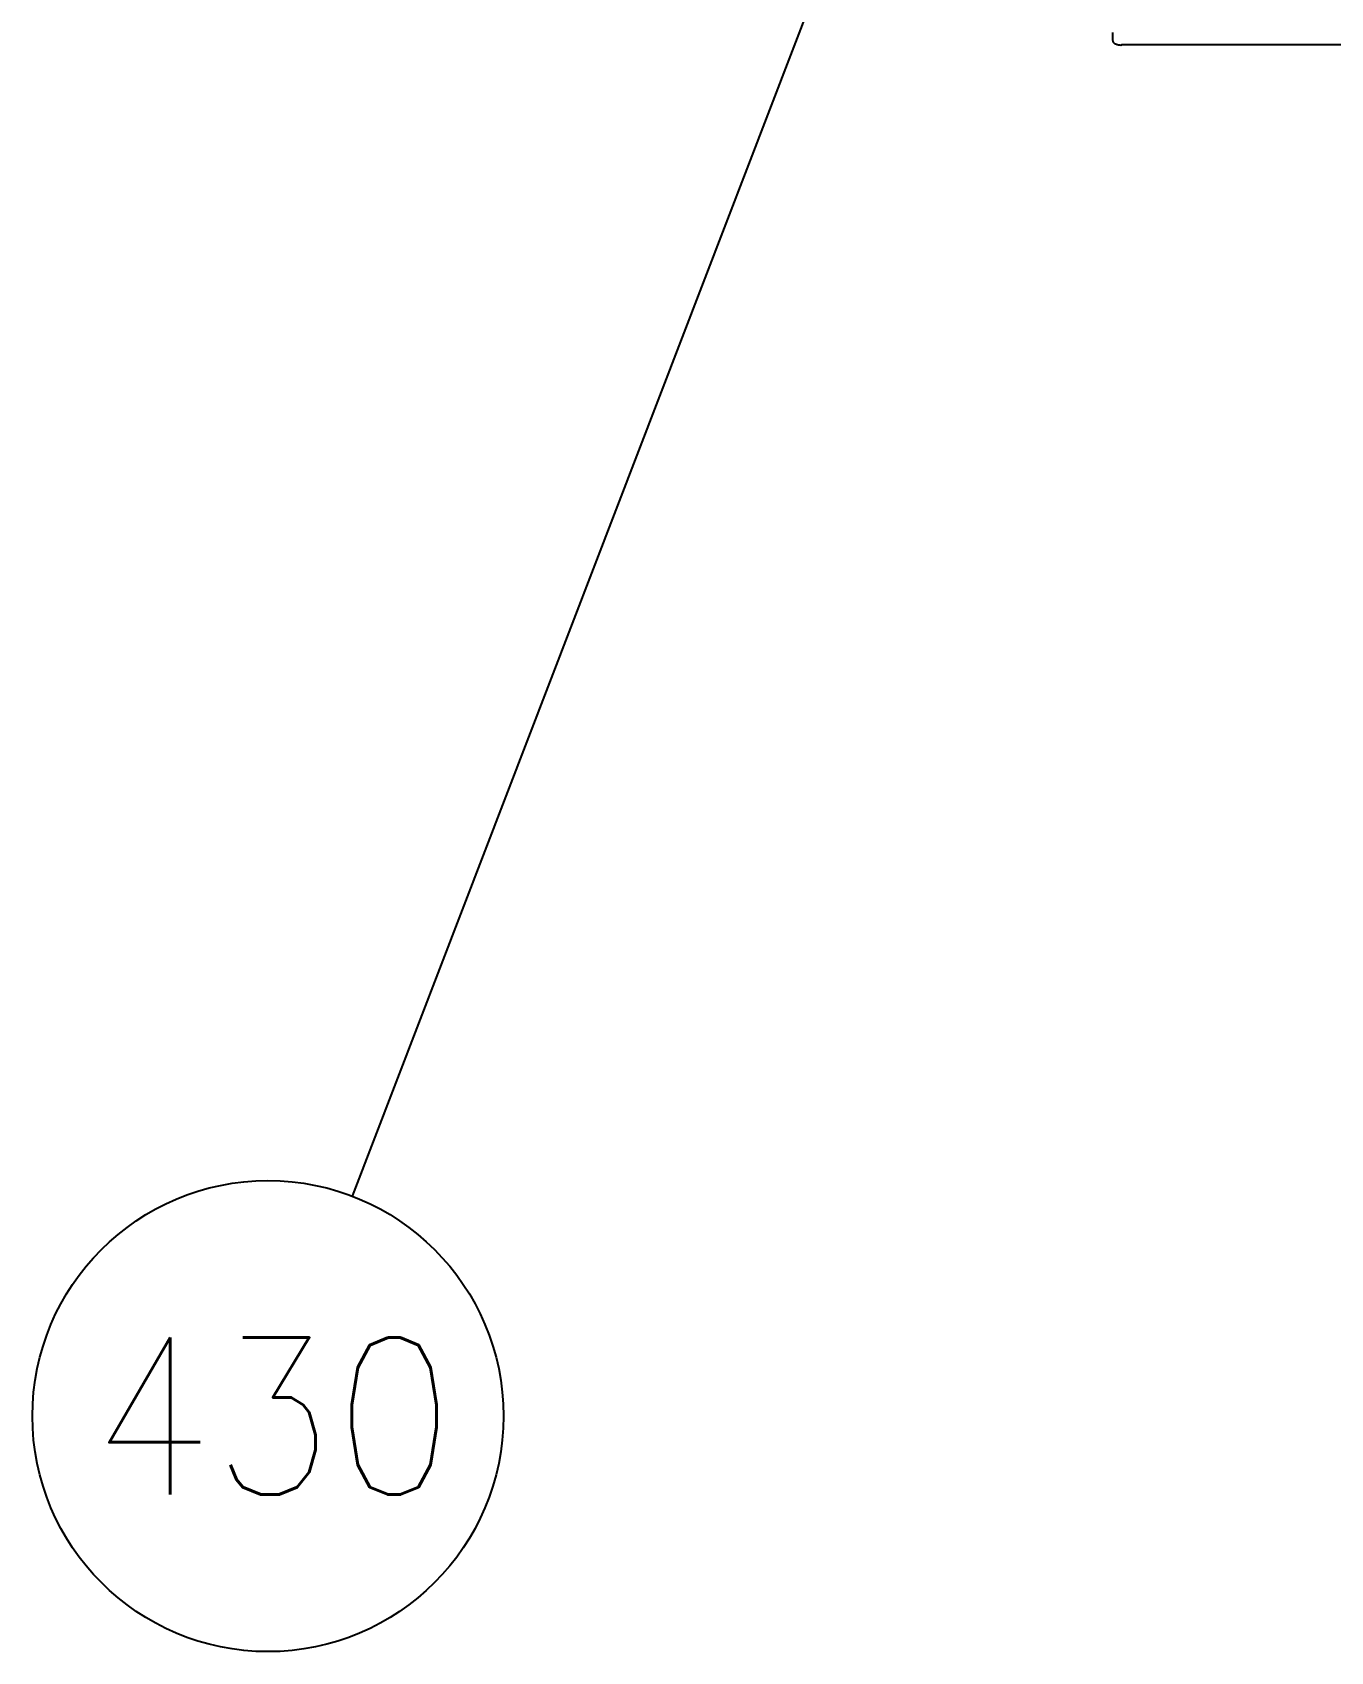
# Model space of a CAD drawing. Header units: millimetres. Extents: x -187347 to 135007, y -6415 to 292048.
# Drawn here: x -49368 to -47921, y 5816 to 7620 of the extents above; entities that cross this region are included whole.
import ezdxf

# ---------------------------------------------------------------- set-up
doc = ezdxf.new("R2010")
doc.units = ezdxf.units.MM
doc.header["$LTSCALE"] = 100
doc.layers.get('0').update_dxf_attribs({"lineweight": 18})
doc.layers.add('1', color=7, linetype='Continuous')
doc.layers.add('Layout Cabinplant', color=30, linetype='Continuous')
doc.styles.add('CONVERTER_11', font='txt.shx', dxfattribs={"width": 0.9})

# ---------------------------------------------------------------- blocks, each defined once
blk = doc.blocks.new('CP_Giblet area_New')
at = {"color": 0, "linetype": 'Continuous'}
for p, q in [((5900.6, 1045.9), (6977.5, 1045.9)), ((6987.5, 1038), (6987.5, 1040.9)), ((6987.5, 1031.9), (6987.5, 1038))]:
    blk.add_line(p, q, dxfattribs=at)
blk.add_spline([(6987.5, 1040.9), (6987.2, 1042), (6986.7, 1042.9), (6986.3, 1043.3), (6985.8, 1043.7), (6985.2, 1044.1), (6984.5, 1044.5), (6983.8, 1044.8), (6983, 1045.1), (6982.2, 1045.4), (6981.3, 1045.6), (6979.4, 1045.9), (6977.5, 1045.9)], degree=3, dxfattribs=at)
at = {"layer": '1', "color": 0, "linetype": 'Continuous'}
blk.add_line((6717, -582.7), (7834.8, 2328.8), dxfattribs=at)
blk.add_circle((7928.8, 2573.9), 262.5, dxfattribs=at)
at = {"layer": '1', "color": 0, "style": 'CONVERTER_11', "width": 0.9}
blk.add_text('430', height=175, rotation=180, dxfattribs=at).set_placement((8125.7, 2661.4))

msp = doc.modelspace()

# ---------------------------------------------------------------- block references
at = {"layer": 'Layout Cabinplant', "rotation": 180}
msp.add_blockref('CP_Giblet area_New', (-41176.6, 8652.2, 0), dxfattribs=at)

doc.saveas('drawing.dxf')
